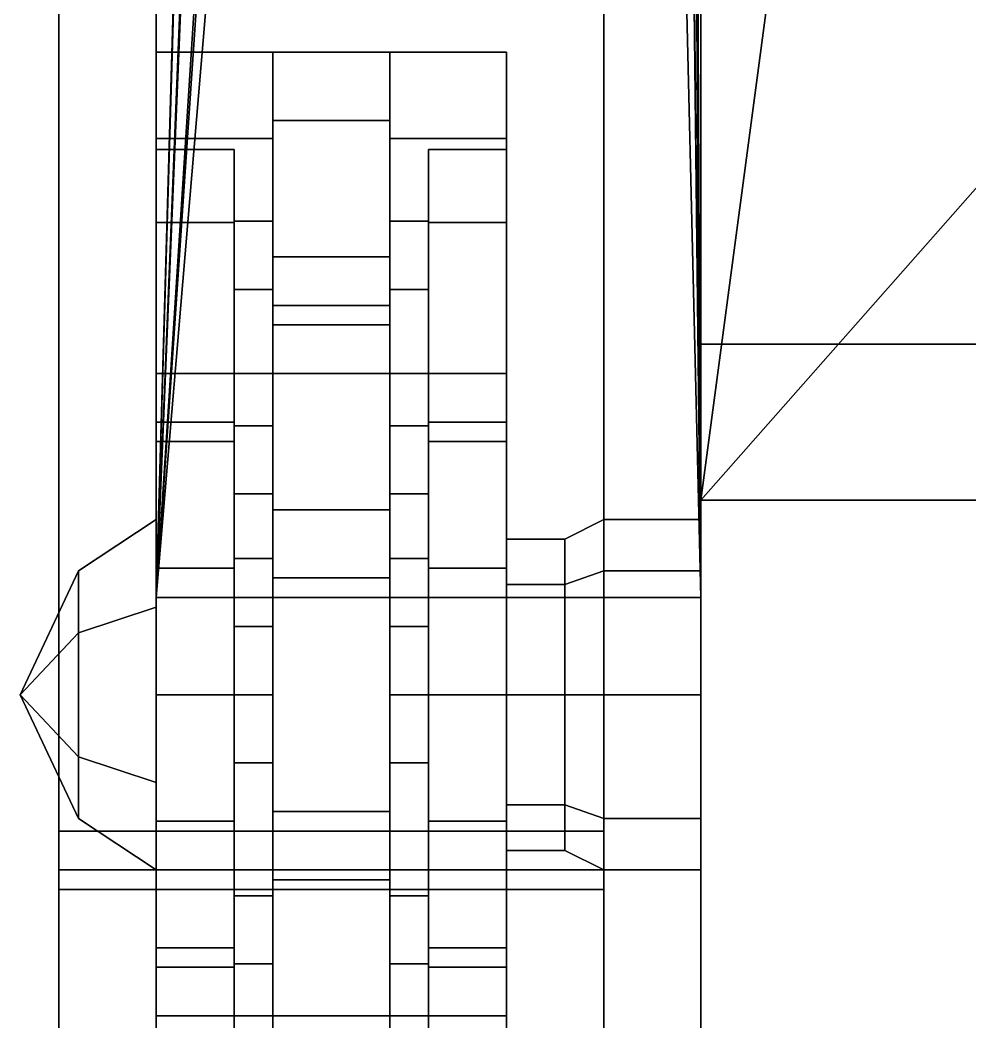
# Model space of a CAD drawing. Header units: millimetres. Extents: x -1.21 to 1.21, y -2.88 to 5.11.
# Drawn here: x -1.15 to -0.662, y -2.618 to -2.103 of the extents above; entities that cross this region are included whole.
import ezdxf

# ---------------------------------------------------------------- set-up
doc = ezdxf.new("R2010")
doc.units = ezdxf.units.MM
for name, color, linetype in [('fenders', 1, 'Continuous'), ('tracks', 3, 'Continuous'), ('wheels', 2, 'Continuous')]:
    doc.layers.add(name, color=color, linetype=linetype)

msp = doc.modelspace()

# ---------------------------------------------------------------- linework, layer by layer
for points in [[(-0.8, 1.06, 0.4), (-0.8, -2.27, 0.4), (-0.8, -2.35, 1.52), (-0.8, 1.06, 1.52)], [(0.8, 1.06, 0.4), (0.8, -2.27, 0.4), (-0.8, -2.27, 0.4), (-0.8, 1.06, 0.4)], [(-0.8, -0.96, 1.52), (-0.8, -2.35, 1.52), (-0.68, -1.45, 1.52), (-0.68, -1, 1.52)], [(-0.68, -1.45, 1.52), (-0.8, -2.35, 1.52), (-0.65, -2.18, 1.52), (-0.65, -1.52, 1.52)], [(-0.65, -2.18, 1.52), (-0.8, -2.35, 1.52), (0.8, -2.35, 1.52), (0.65, -2.18, 1.52)], [(-0.8, -2.27, 0.4), (-0.8, -2.79, 0.7), (-0.8, -2.88, 1.11), (-0.8, -2.35, 1.52)], [(0.8, -2.27, 0.4), (0.8, -2.79, 0.7), (-0.8, -2.79, 0.7), (-0.8, -2.27, 0.4)], [(-0.8, -2.35, 1.52), (-0.8, -2.88, 1.11), (0.8, -2.88, 1.11), (0.8, -2.35, 1.52)], [(-0.85, -2.38636, 0.62364), (-0.85, -2.36, 0.56), (-0.87, -2.37, 0.56), (-0.87, -2.39343, 0.61657)], [(-0.85, -2.36, 0.56), (-0.85, -2.38636, 0.49636), (-0.87, -2.39343, 0.50343), (-0.87, -2.37, 0.56)], [(-0.8, -2.38636, 0.62364), (-0.8, -2.36, 0.56), (-0.85, -2.36, 0.56), (-0.85, -2.38636, 0.62364)], [(-0.8, -2.36, 0.56), (-0.8, -2.38636, 0.49636), (-0.85, -2.38636, 0.49636), (-0.85, -2.36, 0.56)], [(-0.87, -2.39343, 0.61657), (-0.87, -2.37, 0.56), (-0.9, -2.37, 0.56), (-0.9, -2.39343, 0.61657)], [(-0.87, -2.37, 0.56), (-0.87, -2.39343, 0.50343), (-0.9, -2.39343, 0.50343), (-0.9, -2.37, 0.56)], [(-0.85, -2.45, 0.65), (-0.85, -2.38636, 0.62364), (-0.87, -2.39343, 0.61657), (-0.87, -2.45, 0.64)], [(-0.85, -2.38636, 0.49636), (-0.85, -2.45, 0.47), (-0.87, -2.45, 0.48), (-0.87, -2.39343, 0.50343)], [(-0.8, -2.45, 0.65), (-0.8, -2.38636, 0.62364), (-0.85, -2.38636, 0.62364), (-0.85, -2.45, 0.65)], [(-0.8, -2.38636, 0.49636), (-0.8, -2.45, 0.47), (-0.85, -2.45, 0.47), (-0.85, -2.38636, 0.49636)], [(-0.87, -2.45, 0.64), (-0.87, -2.39343, 0.61657), (-0.9, -2.39343, 0.61657), (-0.9, -2.45, 0.64)], [(-0.87, -2.39343, 0.50343), (-0.87, -2.45, 0.48), (-0.9, -2.45, 0.48), (-0.9, -2.39343, 0.50343)], [(-0.87, -2.50657, 0.61657), (-0.87, -2.45, 0.64), (-0.9, -2.45, 0.64), (-0.9, -2.50657, 0.61657)], [(-0.87, -2.45, 0.48), (-0.87, -2.50657, 0.50343), (-0.9, -2.50657, 0.50343), (-0.9, -2.45, 0.48)], [(-0.85, -2.51364, 0.62364), (-0.85, -2.45, 0.65), (-0.87, -2.45, 0.64), (-0.87, -2.50657, 0.61657)], [(-0.85, -2.45, 0.47), (-0.85, -2.51364, 0.49636), (-0.87, -2.50657, 0.50343), (-0.87, -2.45, 0.48)], [(-0.8, -2.51364, 0.62364), (-0.8, -2.45, 0.65), (-0.85, -2.45, 0.65), (-0.85, -2.51364, 0.62364)], [(-0.8, -2.45, 0.47), (-0.8, -2.51364, 0.49636), (-0.85, -2.51364, 0.49636), (-0.85, -2.45, 0.47)], [(-0.87, -2.53, 0.56), (-0.87, -2.50657, 0.61657), (-0.9, -2.50657, 0.61657), (-0.9, -2.53, 0.56)], [(-0.87, -2.50657, 0.50343), (-0.87, -2.53, 0.56), (-0.9, -2.53, 0.56), (-0.9, -2.50657, 0.50343)], [(-0.85, -2.54, 0.56), (-0.85, -2.51364, 0.62364), (-0.87, -2.50657, 0.61657), (-0.87, -2.53, 0.56)], [(-0.85, -2.51364, 0.49636), (-0.85, -2.54, 0.56), (-0.87, -2.53, 0.56), (-0.87, -2.50657, 0.50343)], [(-0.8, -2.54, 0.56), (-0.8, -2.51364, 0.62364), (-0.85, -2.51364, 0.62364), (-0.85, -2.54, 0.56)], [(-0.8, -2.51364, 0.49636), (-0.8, -2.54, 0.56), (-0.85, -2.54, 0.56), (-0.85, -2.51364, 0.49636)]]:
    msp.add_3dface(points)
at = {"layer": 'fenders'}
for points in [[(-1.08, 1.06, 1.22), (-1.08, -2.4, 1.22), (-1.08, -2.4, 1.25), (-1.08, 1.06, 1.25)], [(-1.02, -0.32, 1.25), (-1.02, -0.21, 1.25), (-1.08, 1.06, 1.25), (-1.08, -2.4, 1.25)], [(-0.81, -0.21, 1.25), (-0.81, -0.32, 1.25), (-0.8, -2.4, 1.25), (-0.8, 1.06, 1.25)], [(-1.08, -2.4, 1.25), (-1.08, -2.4, 1.25), (-1.02, -0.37, 1.25), (-1.02, -0.32, 1.25)], [(-0.81, -0.37, 1.25), (-0.8, -2.4, 1.25), (-0.8, -2.4, 1.25), (-0.81, -0.32, 1.25)], [(-1.02, -0.37, 1.25), (-1.08, -2.4, 1.25), (-1.08, -2.4, 1.25), (-1.02, -0.91, 1.25)], [(-0.8, -2.4, 1.25), (-0.8, -2.4, 1.25), (-0.81, -0.37, 1.25), (-0.81, -0.91, 1.25)], [(-1.02, -0.91, 1.25), (-1.08, -2.4, 1.25), (-1.08, -2.4, 1.25), (-1.02, -0.96, 1.25)], [(-0.8, -2.4, 1.25), (-0.8, -2.4, 1.25), (-0.81, -0.91, 1.25), (-0.81, -0.96, 1.25)], [(-1.02, -0.96, 1.25), (-1.08, -2.4, 1.25), (-1.08, -2.4, 1.25), (-1.02, -1.47, 1.25)], [(-0.8, -2.4, 1.25), (-0.8, -2.4, 1.25), (-0.81, -0.96, 1.25), (-0.81, -1.47, 1.25)], [(-1.02, -1.47, 1.25), (-1.08, -2.4, 1.25), (-1.08, -2.4, 1.25), (-1.02, -1.52, 1.25)], [(-0.8, -2.4, 1.25), (-0.8, -2.4, 1.25), (-0.81, -1.47, 1.25), (-0.81, -1.52, 1.25)], [(-1.01, -1.52, 1.25), (-1.02, -1.52, 1.25), (-1.08, -2.4, 1.25), (-1.01, -1.57, 1.25)], [(-0.8, -2.4, 1.25), (-0.81, -1.52, 1.25), (-0.82, -1.52, 1.25), (-0.82, -1.57, 1.25)], [(-1.01, -1.57, 1.25), (-1.08, -2.4, 1.25), (-0.8, -2.4, 1.25), (-0.82, -1.57, 1.25)], [(-1.08, -2.4, 1.25), (-1.08, -2.81, 0.99), (-0.8, -2.81, 0.99), (-0.8, -2.4, 1.25)], [(-1.08, -2.4, 1.22), (-1.08, -2.81, 0.94), (-1.08, -2.81, 0.99), (-1.08, -2.4, 1.25)]]:
    msp.add_3dface(points, dxfattribs=at)
at = {"layer": 'tracks'}
for points in [[(-1.13, -2.52, 0.87), (-1.13, -1.67, 0.87), (-0.85, -1.67, 0.87), (-0.85, -2.52, 0.87)], [(-1.13, -2.55, 0.92), (-1.13, -1.67, 0.92), (-1.13, -1.67, 0.87), (-1.13, -2.52, 0.87)], [(-0.85, -2.55, 0.92), (-0.85, -1.67, 0.92), (-1.13, -1.67, 0.92), (-1.13, -2.55, 0.92)], [(-0.85, -1.67, 0.87), (-0.85, -1.67, 0.92), (-0.85, -2.55, 0.92), (-0.85, -2.52, 0.87)], [(-1.13, -1.68, 0.05), (-1.13, -2.54, 0.27), (-0.85, -2.54, 0.27), (-0.85, -1.68, 0.05)], [(-1.13, -1.68), (-1.13, -2.54, 0.21), (-1.13, -2.54, 0.27), (-1.13, -1.68, 0.05)], [(-0.85, -1.68), (-0.85, -2.54, 0.21), (-1.13, -2.54, 0.21), (-1.13, -1.68)], [(-0.85, -2.54, 0.27), (-0.85, -2.54, 0.21), (-0.85, -1.68), (-0.85, -1.68, 0.05)], [(-1.13, -2.73, 0.8), (-1.13, -2.55, 0.92), (-1.13, -2.52, 0.87), (-1.13, -2.67, 0.76)], [(-1.13, -2.67, 0.76), (-1.13, -2.52, 0.87), (-0.85, -2.52, 0.87), (-0.85, -2.67, 0.76)], [(-0.85, -2.52, 0.87), (-0.85, -2.55, 0.92), (-0.85, -2.73, 0.8), (-0.85, -2.67, 0.76)], [(-1.13, -2.54, 0.27), (-1.13, -2.66, 0.34), (-0.85, -2.66, 0.34), (-0.85, -2.54, 0.27)], [(-1.13, -2.54, 0.21), (-1.13, -2.71, 0.31), (-1.13, -2.66, 0.34), (-1.13, -2.54, 0.27)], [(-0.85, -2.54, 0.21), (-0.85, -2.71, 0.31), (-1.13, -2.71, 0.31), (-1.13, -2.54, 0.21)], [(-0.85, -2.66, 0.34), (-0.85, -2.71, 0.31), (-0.85, -2.54, 0.21), (-0.85, -2.54, 0.27)], [(-0.85, -2.73, 0.8), (-0.85, -2.55, 0.92), (-1.13, -2.55, 0.92), (-1.13, -2.73, 0.8)]]:
    msp.add_3dface(points, dxfattribs=at)
at = {"layer": 'wheels'}
for points in [[(-1.02, -2.16421, 0.725), (-1.02, -2.12, 0.56), (-1.08, -2.12, 0.56), (-1.08, -2.16421, 0.725)], [(-1.02, -2.12, 0.56), (-1.02, -2.16421, 0.395), (-1.08, -2.16421, 0.395), (-1.08, -2.12, 0.56)], [(-1.08, -2.16421, 0.725), (-1.08, -2.12, 0.56), (-1.08, -2.17, 0.56), (-1.08, -2.20751, 0.7)], [(-1.08, -2.12, 0.56), (-1.08, -2.16421, 0.395), (-1.08, -2.20751, 0.42), (-1.08, -2.17, 0.56)], [(-1.02, -2.24179, 0.59938), (-1.02, -2.24179, 0.59938), (-1.02, -2.12, 0.56), (-1.02, -2.20679, 0.66)], [(-1.02, -2.24179, 0.59938), (-1.02, -2.24179, 0.52062), (-1.02, -2.12, 0.56)], [(-1.02, -2.20679, 0.66), (-1.02, -2.20679, 0.66), (-1.02, -2.12, 0.56), (-1.02, -2.16421, 0.725)], [(-1.02, -2.20679, 0.46), (-1.02, -2.20679, 0.46), (-1.02, -2.16421, 0.395), (-1.02, -2.12, 0.56)], [(-1.02, -2.24179, 0.52062), (-1.02, -2.24179, 0.52062), (-1.02, -2.20679, 0.46), (-1.02, -2.12, 0.56)], [(-0.96, -2.155, 0.62062), (-0.96, -2.12, 0.56), (-1.02, -2.12, 0.56), (-1.02, -2.155, 0.62062)], [(-0.96, -2.12, 0.56), (-0.96, -2.155, 0.49938), (-1.02, -2.155, 0.49938), (-1.02, -2.12, 0.56)], [(-0.96, -2.20679, 0.46), (-0.96, -2.20679, 0.46), (-0.96, -2.12, 0.56), (-0.96, -2.16421, 0.395)], [(-0.96, -2.24179, 0.52062), (-0.96, -2.24179, 0.52062), (-0.96, -2.12, 0.56), (-0.96, -2.20679, 0.46)], [(-0.96, -2.16421, 0.395), (-0.96, -2.12, 0.56), (-0.9, -2.12, 0.56), (-0.9, -2.16421, 0.395)], [(-0.96, -2.24179, 0.59938), (-0.96, -2.24179, 0.59938), (-0.96, -2.20679, 0.66), (-0.96, -2.12, 0.56)], [(-0.96, -2.20679, 0.66), (-0.96, -2.20679, 0.66), (-0.96, -2.16421, 0.725), (-0.96, -2.12, 0.56)], [(-0.96, -2.24179, 0.52062), (-0.96, -2.24179, 0.59938), (-0.96, -2.12, 0.56)], [(-0.96, -2.12, 0.56), (-0.96, -2.16421, 0.725), (-0.9, -2.16421, 0.725), (-0.9, -2.12, 0.56)], [(-0.9, -2.16421, 0.395), (-0.9, -2.12, 0.56), (-0.9, -2.17, 0.56), (-0.9, -2.20751, 0.42)], [(-0.9, -2.12, 0.56), (-0.9, -2.16421, 0.725), (-0.9, -2.20751, 0.7), (-0.9, -2.17, 0.56)], [(-0.96, -2.225, 0.62062), (-0.96, -2.155, 0.62062), (-1.02, -2.155, 0.62062), (-1.02, -2.225, 0.62062)], [(-0.96, -2.155, 0.49938), (-0.96, -2.225, 0.49938), (-1.02, -2.225, 0.49938), (-1.02, -2.155, 0.49938)], [(-1.02, -2.285, 0.84579), (-1.02, -2.16421, 0.725), (-1.08, -2.16421, 0.725), (-1.08, -2.285, 0.84579)], [(-1.02, -2.16421, 0.395), (-1.02, -2.285, 0.27421), (-1.08, -2.285, 0.27421), (-1.08, -2.16421, 0.395)], [(-1.08, -2.285, 0.84579), (-1.08, -2.16421, 0.725), (-1.08, -2.20751, 0.7), (-1.08, -2.31, 0.80249)], [(-1.08, -2.16421, 0.395), (-1.08, -2.285, 0.27421), (-1.08, -2.31, 0.31751), (-1.08, -2.20751, 0.42)], [(-1.02, -2.24179, 0.72062), (-1.02, -2.24179, 0.72062), (-1.02, -2.20679, 0.66), (-1.02, -2.16421, 0.725)], [(-1.02, -2.24179, 0.72062), (-1.02, -2.24179, 0.72062), (-1.02, -2.16421, 0.725), (-1.02, -2.285, 0.84579)], [(-1.02, -2.24179, 0.39938), (-1.02, -2.24179, 0.39938), (-1.02, -2.285, 0.27421), (-1.02, -2.16421, 0.395)], [(-1.02, -2.20679, 0.46), (-1.02, -2.20679, 0.46), (-1.02, -2.24179, 0.39938), (-1.02, -2.16421, 0.395)], [(-0.96, -2.24179, 0.39938), (-0.96, -2.24179, 0.39938), (-0.96, -2.16421, 0.395), (-0.96, -2.285, 0.27421)], [(-0.96, -2.24179, 0.39938), (-0.96, -2.24179, 0.39938), (-0.96, -2.20679, 0.46), (-0.96, -2.16421, 0.395)], [(-0.96, -2.285, 0.27421), (-0.96, -2.16421, 0.395), (-0.9, -2.16421, 0.395), (-0.9, -2.285, 0.27421)], [(-0.96, -2.20679, 0.66), (-0.96, -2.20679, 0.66), (-0.96, -2.24179, 0.72062), (-0.96, -2.16421, 0.725)], [(-0.96, -2.24179, 0.72062), (-0.96, -2.24179, 0.72062), (-0.96, -2.285, 0.84579), (-0.96, -2.16421, 0.725)], [(-0.96, -2.16421, 0.725), (-0.96, -2.285, 0.84579), (-0.9, -2.285, 0.84579), (-0.9, -2.16421, 0.725)], [(-0.9, -2.285, 0.27421), (-0.9, -2.16421, 0.395), (-0.9, -2.20751, 0.42), (-0.9, -2.31, 0.31751)], [(-0.9, -2.16421, 0.725), (-0.9, -2.285, 0.84579), (-0.9, -2.31, 0.80249), (-0.9, -2.20751, 0.7)], [(-1.04, -2.17, 0.56), (-1.04, -2.20751, 0.7), (-1.08, -2.20751, 0.7), (-1.08, -2.17, 0.56)], [(-1.04, -2.20751, 0.42), (-1.04, -2.17, 0.56), (-1.08, -2.17, 0.56), (-1.08, -2.20751, 0.42)], [(-1.04, -2.20679, 0.66), (-1.04, -2.20679, 0.66), (-1.04, -2.17, 0.56), (-1.04, -2.24179, 0.59938)], [(-1.04, -2.20751, 0.7), (-1.04, -2.20751, 0.7), (-1.04, -2.17, 0.56), (-1.04, -2.20679, 0.66)], [(-1.04, -2.20751, 0.42), (-1.04, -2.20751, 0.42), (-1.04, -2.20679, 0.46), (-1.04, -2.17, 0.56)], [(-1.04, -2.20679, 0.46), (-1.04, -2.20679, 0.46), (-1.04, -2.24179, 0.52062), (-1.04, -2.17, 0.56)], [(-1.04, -2.17, 0.56), (-1.04, -2.24179, 0.52062), (-1.04, -2.24179, 0.59938), (-1.04, -2.17, 0.56)], [(-0.94, -2.20751, 0.42), (-0.94, -2.20751, 0.42), (-0.94, -2.17, 0.56), (-0.94, -2.20679, 0.46)], [(-0.94, -2.20679, 0.46), (-0.94, -2.20679, 0.46), (-0.94, -2.17, 0.56), (-0.94, -2.24179, 0.52062)], [(-0.94, -2.17, 0.56), (-0.94, -2.20751, 0.42), (-0.9, -2.20751, 0.42), (-0.9, -2.17, 0.56)], [(-0.94, -2.17, 0.56), (-0.94, -2.24179, 0.59938), (-0.94, -2.24179, 0.52062), (-0.94, -2.17, 0.56)], [(-0.94, -2.20679, 0.66), (-0.94, -2.20679, 0.66), (-0.94, -2.24179, 0.59938), (-0.94, -2.17, 0.56)], [(-0.94, -2.20751, 0.7), (-0.94, -2.20751, 0.7), (-0.94, -2.20679, 0.66), (-0.94, -2.17, 0.56)], [(-0.94, -2.20751, 0.7), (-0.94, -2.17, 0.56), (-0.9, -2.17, 0.56), (-0.9, -2.20751, 0.7)], [(-1.04, -2.20751, 0.7), (-1.04, -2.31, 0.80249), (-1.08, -2.31, 0.80249), (-1.08, -2.20751, 0.7)], [(-1.04, -2.31, 0.31751), (-1.04, -2.20751, 0.42), (-1.08, -2.20751, 0.42), (-1.08, -2.31, 0.31751)], [(-1.02, -2.24179, 0.59938), (-1.02, -2.20679, 0.66), (-1.04, -2.20679, 0.66), (-1.04, -2.24179, 0.59938)], [(-1.02, -2.20679, 0.66), (-1.02, -2.24179, 0.72062), (-1.04, -2.24179, 0.72062), (-1.04, -2.20679, 0.66)], [(-1.02, -2.20679, 0.46), (-1.02, -2.24179, 0.52062), (-1.04, -2.24179, 0.52062), (-1.04, -2.20679, 0.46)], [(-1.02, -2.24179, 0.39938), (-1.02, -2.20679, 0.46), (-1.04, -2.20679, 0.46), (-1.04, -2.24179, 0.39938)], [(-1.04, -2.20751, 0.7), (-1.04, -2.20751, 0.7), (-1.04, -2.20679, 0.66), (-1.04, -2.24179, 0.72062)], [(-1.04, -2.20751, 0.42), (-1.04, -2.20751, 0.42), (-1.04, -2.24179, 0.39938), (-1.04, -2.20679, 0.46)], [(-1.04, -2.20751, 0.7), (-1.04, -2.20751, 0.7), (-1.04, -2.24179, 0.72062), (-1.04, -2.31, 0.80249)], [(-1.04, -2.20751, 0.42), (-1.04, -2.20751, 0.42), (-1.04, -2.31, 0.31751), (-1.04, -2.24179, 0.39938)], [(-0.96, -2.24179, 0.52062), (-0.96, -2.20679, 0.46), (-0.94, -2.20679, 0.46), (-0.94, -2.24179, 0.52062)], [(-0.96, -2.20679, 0.46), (-0.96, -2.24179, 0.39938), (-0.94, -2.24179, 0.39938), (-0.94, -2.20679, 0.46)], [(-0.96, -2.24179, 0.72062), (-0.96, -2.20679, 0.66), (-0.94, -2.20679, 0.66), (-0.94, -2.24179, 0.72062)], [(-0.96, -2.20679, 0.66), (-0.96, -2.24179, 0.59938), (-0.94, -2.24179, 0.59938), (-0.94, -2.20679, 0.66)], [(-0.94, -2.20751, 0.42), (-0.94, -2.20751, 0.42), (-0.94, -2.20679, 0.46), (-0.94, -2.24179, 0.39938)], [(-0.94, -2.20751, 0.7), (-0.94, -2.20751, 0.7), (-0.94, -2.24179, 0.72062), (-0.94, -2.20679, 0.66)], [(-0.94, -2.20751, 0.42), (-0.94, -2.20751, 0.42), (-0.94, -2.24179, 0.39938), (-0.94, -2.31, 0.31751)], [(-0.94, -2.20751, 0.42), (-0.94, -2.31, 0.31751), (-0.9, -2.31, 0.31751), (-0.9, -2.20751, 0.42)], [(-0.94, -2.20751, 0.7), (-0.94, -2.20751, 0.7), (-0.94, -2.31, 0.80249), (-0.94, -2.24179, 0.72062)], [(-0.94, -2.31, 0.80249), (-0.94, -2.20751, 0.7), (-0.9, -2.20751, 0.7), (-0.9, -2.31, 0.80249)], [(-0.96, -2.26, 0.56), (-0.96, -2.225, 0.62062), (-1.02, -2.225, 0.62062), (-1.02, -2.26, 0.56)], [(-0.96, -2.225, 0.49938), (-0.96, -2.26, 0.56), (-1.02, -2.26, 0.56), (-1.02, -2.225, 0.49938)], [(-1.02, -2.31179, 0.59938), (-1.02, -2.24179, 0.59938), (-1.04, -2.24179, 0.59938), (-1.04, -2.31179, 0.59938)], [(-1.02, -2.24179, 0.72062), (-1.02, -2.31179, 0.72062), (-1.04, -2.31179, 0.72062), (-1.04, -2.24179, 0.72062)], [(-1.02, -2.24179, 0.52062), (-1.02, -2.31179, 0.52062), (-1.04, -2.31179, 0.52062), (-1.04, -2.24179, 0.52062)], [(-1.02, -2.31179, 0.39938), (-1.02, -2.24179, 0.39938), (-1.04, -2.24179, 0.39938), (-1.04, -2.31179, 0.39938)], [(-1.04, -2.24179, 0.72062), (-1.04, -2.24179, 0.72062), (-1.04, -2.31179, 0.72062), (-1.04, -2.31, 0.80249)], [(-1.04, -2.24179, 0.39938), (-1.04, -2.24179, 0.39938), (-1.04, -2.31, 0.31751), (-1.04, -2.31179, 0.39938)], [(-1.04, -2.24179, 0.52062), (-1.04, -2.31179, 0.52062), (-1.04, -2.31179, 0.59938), (-1.04, -2.24179, 0.59938)], [(-1.02, -2.31179, 0.59938), (-1.02, -2.31179, 0.52062), (-1.02, -2.24179, 0.52062), (-1.02, -2.24179, 0.59938)], [(-1.02, -2.31179, 0.72062), (-1.02, -2.31179, 0.72062), (-1.02, -2.24179, 0.72062), (-1.02, -2.285, 0.84579)], [(-1.02, -2.31179, 0.39938), (-1.02, -2.31179, 0.39938), (-1.02, -2.285, 0.27421), (-1.02, -2.24179, 0.39938)], [(-0.96, -2.31179, 0.39938), (-0.96, -2.31179, 0.39938), (-0.96, -2.24179, 0.39938), (-0.96, -2.285, 0.27421)], [(-0.96, -2.24179, 0.39938), (-0.96, -2.31179, 0.39938), (-0.94, -2.31179, 0.39938), (-0.94, -2.24179, 0.39938)], [(-0.96, -2.31179, 0.72062), (-0.96, -2.31179, 0.72062), (-0.96, -2.285, 0.84579), (-0.96, -2.24179, 0.72062)], [(-0.96, -2.31179, 0.52062), (-0.96, -2.31179, 0.59938), (-0.96, -2.24179, 0.59938), (-0.96, -2.24179, 0.52062)], [(-0.96, -2.31179, 0.72062), (-0.96, -2.24179, 0.72062), (-0.94, -2.24179, 0.72062), (-0.94, -2.31179, 0.72062)], [(-0.96, -2.24179, 0.59938), (-0.96, -2.31179, 0.59938), (-0.94, -2.31179, 0.59938), (-0.94, -2.24179, 0.59938)], [(-0.96, -2.31179, 0.52062), (-0.96, -2.24179, 0.52062), (-0.94, -2.24179, 0.52062), (-0.94, -2.31179, 0.52062)], [(-0.94, -2.24179, 0.39938), (-0.94, -2.24179, 0.39938), (-0.94, -2.31179, 0.39938), (-0.94, -2.31, 0.31751)], [(-0.94, -2.24179, 0.59938), (-0.94, -2.31179, 0.59938), (-0.94, -2.31179, 0.52062), (-0.94, -2.24179, 0.52062)], [(-0.94, -2.24179, 0.72062), (-0.94, -2.24179, 0.72062), (-0.94, -2.31, 0.80249), (-0.94, -2.31179, 0.72062)], [(-0.96, -2.285, 0.39546), (-0.96, -2.25, 0.33483), (-1.02, -2.25, 0.33483), (-1.02, -2.285, 0.39546)], [(-0.96, -2.25, 0.33483), (-0.96, -2.285, 0.27421), (-1.02, -2.285, 0.27421), (-1.02, -2.25, 0.33483)], [(-0.96, -2.285, 0.84579), (-0.96, -2.25, 0.78517), (-1.02, -2.25, 0.78517), (-1.02, -2.285, 0.84579)], [(-0.96, -2.25, 0.78517), (-0.96, -2.285, 0.72454), (-1.02, -2.285, 0.72454), (-1.02, -2.25, 0.78517)], [(-1.02, -2.45, 0.89), (-1.02, -2.285, 0.84579), (-1.08, -2.285, 0.84579), (-1.08, -2.45, 0.89)], [(-1.02, -2.285, 0.27421), (-1.02, -2.45, 0.23), (-1.08, -2.45, 0.23), (-1.08, -2.285, 0.27421)], [(-1.08, -2.45, 0.89), (-1.08, -2.285, 0.84579), (-1.08, -2.31, 0.80249), (-1.08, -2.45, 0.84)], [(-1.08, -2.285, 0.27421), (-1.08, -2.45, 0.23), (-1.08, -2.45, 0.28), (-1.08, -2.31, 0.31751)], [(-1.02, -2.415, 0.82062), (-1.02, -2.415, 0.82062), (-1.02, -2.285, 0.84579), (-1.02, -2.45, 0.89)], [(-1.02, -2.38, 0.76), (-1.02, -2.38, 0.76), (-1.02, -2.285, 0.84579), (-1.02, -2.415, 0.82062)], [(-1.02, -2.38, 0.76), (-1.02, -2.31179, 0.72062), (-1.02, -2.285, 0.84579)], [(-1.02, -2.31179, 0.39938), (-1.02, -2.38, 0.36), (-1.02, -2.285, 0.27421)], [(-1.02, -2.415, 0.29938), (-1.02, -2.415, 0.29938), (-1.02, -2.45, 0.23), (-1.02, -2.285, 0.27421)], [(-1.02, -2.38, 0.36), (-1.02, -2.38, 0.36), (-1.02, -2.415, 0.29938), (-1.02, -2.285, 0.27421)], [(-0.96, -2.355, 0.39546), (-0.96, -2.285, 0.39546), (-1.02, -2.285, 0.39546), (-1.02, -2.355, 0.39546)], [(-0.96, -2.285, 0.27421), (-0.96, -2.355, 0.27421), (-1.02, -2.355, 0.27421), (-1.02, -2.285, 0.27421)], [(-0.96, -2.355, 0.84579), (-0.96, -2.285, 0.84579), (-1.02, -2.285, 0.84579), (-1.02, -2.355, 0.84579)], [(-0.96, -2.285, 0.72454), (-0.96, -2.355, 0.72454), (-1.02, -2.355, 0.72454), (-1.02, -2.285, 0.72454)], [(-0.96, -2.415, 0.29938), (-0.96, -2.415, 0.29938), (-0.96, -2.285, 0.27421), (-0.96, -2.45, 0.23)], [(-0.96, -2.38, 0.36), (-0.96, -2.31179, 0.39938), (-0.96, -2.285, 0.27421)], [(-0.96, -2.38, 0.36), (-0.96, -2.38, 0.36), (-0.96, -2.285, 0.27421), (-0.96, -2.415, 0.29938)], [(-0.96, -2.45, 0.23), (-0.96, -2.285, 0.27421), (-0.9, -2.285, 0.27421), (-0.9, -2.45, 0.23)], [(-0.96, -2.31179, 0.72062), (-0.96, -2.38, 0.76), (-0.96, -2.285, 0.84579)], [(-0.96, -2.285, 0.84579), (-0.96, -2.45, 0.89), (-0.9, -2.45, 0.89), (-0.9, -2.285, 0.84579)], [(-0.96, -2.415, 0.82062), (-0.96, -2.415, 0.82062), (-0.96, -2.45, 0.89), (-0.96, -2.285, 0.84579)], [(-0.96, -2.38, 0.76), (-0.96, -2.38, 0.76), (-0.96, -2.415, 0.82062), (-0.96, -2.285, 0.84579)], [(-0.9, -2.45, 0.23), (-0.9, -2.285, 0.27421), (-0.9, -2.31, 0.31751), (-0.9, -2.45, 0.28)], [(-0.9, -2.285, 0.84579), (-0.9, -2.45, 0.89), (-0.9, -2.45, 0.84), (-0.9, -2.31, 0.80249)], [(-1.04, -2.31, 0.80249), (-1.04, -2.45, 0.84), (-1.08, -2.45, 0.84), (-1.08, -2.31, 0.80249)], [(-1.04, -2.45, 0.28), (-1.04, -2.31, 0.31751), (-1.08, -2.31, 0.31751), (-1.08, -2.45, 0.28)], [(-1.04, -2.45, 0.84), (-1.04, -2.45, 0.84), (-1.04, -2.31, 0.80249), (-1.04, -2.415, 0.82062)], [(-1.04, -2.415, 0.82062), (-1.04, -2.415, 0.82062), (-1.04, -2.31, 0.80249), (-1.04, -2.38, 0.76)], [(-1.04, -2.31, 0.80249), (-1.04, -2.31179, 0.72062), (-1.04, -2.38, 0.76), (-1.04, -2.31, 0.80249)], [(-1.04, -2.45, 0.28), (-1.04, -2.45, 0.28), (-1.04, -2.415, 0.29938), (-1.04, -2.31, 0.31751)], [(-1.04, -2.415, 0.29938), (-1.04, -2.415, 0.29938), (-1.04, -2.38, 0.36), (-1.04, -2.31, 0.31751)], [(-1.04, -2.31, 0.31751), (-1.04, -2.38, 0.36), (-1.04, -2.31179, 0.39938), (-1.04, -2.31, 0.31751)], [(-0.94, -2.31, 0.31751), (-0.94, -2.31179, 0.39938), (-0.94, -2.38, 0.36), (-0.94, -2.31, 0.31751)], [(-0.94, -2.45, 0.28), (-0.94, -2.45, 0.28), (-0.94, -2.31, 0.31751), (-0.94, -2.415, 0.29938)], [(-0.94, -2.415, 0.29938), (-0.94, -2.415, 0.29938), (-0.94, -2.31, 0.31751), (-0.94, -2.38, 0.36)], [(-0.94, -2.31, 0.31751), (-0.94, -2.45, 0.28), (-0.9, -2.45, 0.28), (-0.9, -2.31, 0.31751)], [(-0.94, -2.31, 0.80249), (-0.94, -2.38, 0.76), (-0.94, -2.31179, 0.72062), (-0.94, -2.31, 0.80249)], [(-0.94, -2.415, 0.82062), (-0.94, -2.415, 0.82062), (-0.94, -2.38, 0.76), (-0.94, -2.31, 0.80249)], [(-0.94, -2.45, 0.84), (-0.94, -2.45, 0.84), (-0.94, -2.415, 0.82062), (-0.94, -2.31, 0.80249)], [(-0.94, -2.45, 0.84), (-0.94, -2.31, 0.80249), (-0.9, -2.31, 0.80249), (-0.9, -2.45, 0.84)], [(-1.04, -2.34679, 0.66), (-1.04, -2.31179, 0.59938), (-1.04, -2.32, 0.56), (-1.04, -2.385, 0.67258)], [(-1.02, -2.34679, 0.66), (-1.02, -2.31179, 0.59938), (-1.04, -2.31179, 0.59938), (-1.04, -2.34679, 0.66)], [(-1.02, -2.31179, 0.72062), (-1.02, -2.34679, 0.66), (-1.04, -2.34679, 0.66), (-1.04, -2.31179, 0.72062)], [(-1.04, -2.31179, 0.52062), (-1.04, -2.34679, 0.46), (-1.04, -2.385, 0.44742), (-1.04, -2.32, 0.56)], [(-1.02, -2.34679, 0.46), (-1.02, -2.31179, 0.39938), (-1.04, -2.31179, 0.39938), (-1.04, -2.34679, 0.46)], [(-1.02, -2.31179, 0.52062), (-1.02, -2.34679, 0.46), (-1.04, -2.34679, 0.46), (-1.04, -2.31179, 0.52062)], [(-1.04, -2.31179, 0.72062), (-1.04, -2.34679, 0.66), (-1.04, -2.415, 0.69938), (-1.04, -2.38, 0.76)], [(-1.04, -2.31179, 0.59938), (-1.04, -2.31179, 0.52062), (-1.04, -2.32, 0.56)], [(-1.04, -2.38, 0.36), (-1.04, -2.415, 0.42062), (-1.04, -2.34679, 0.46), (-1.04, -2.31179, 0.39938)], [(-1.02, -2.415, 0.69938), (-1.02, -2.34679, 0.66), (-1.02, -2.31179, 0.72062), (-1.02, -2.38, 0.76)], [(-1.02, -2.485, 0.69938), (-1.02, -2.31179, 0.59938), (-1.02, -2.34679, 0.66), (-1.02, -2.415, 0.69938)], [(-1.02, -2.34679, 0.66), (-1.02, -2.34679, 0.46), (-1.02, -2.31179, 0.52062), (-1.02, -2.31179, 0.59938)], [(-1.02, -2.31179, 0.52062), (-1.02, -2.485, 0.42062), (-1.02, -2.415, 0.42062), (-1.02, -2.34679, 0.46)], [(-1.02, -2.34679, 0.46), (-1.02, -2.415, 0.42062), (-1.02, -2.38, 0.36), (-1.02, -2.31179, 0.39938)], [(-0.96, -2.34679, 0.46), (-0.96, -2.34679, 0.66), (-0.96, -2.31179, 0.59938), (-0.96, -2.31179, 0.52062)], [(-0.96, -2.485, 0.42062), (-0.96, -2.31179, 0.52062), (-0.96, -2.34679, 0.46), (-0.96, -2.415, 0.42062)], [(-0.96, -2.34679, 0.46), (-0.96, -2.31179, 0.52062), (-0.94, -2.31179, 0.52062), (-0.94, -2.34679, 0.46)], [(-0.96, -2.415, 0.42062), (-0.96, -2.34679, 0.46), (-0.96, -2.31179, 0.39938), (-0.96, -2.38, 0.36)], [(-0.96, -2.31179, 0.39938), (-0.96, -2.34679, 0.46), (-0.94, -2.34679, 0.46), (-0.94, -2.31179, 0.39938)], [(-0.96, -2.34679, 0.66), (-0.96, -2.415, 0.69938), (-0.96, -2.38, 0.76), (-0.96, -2.31179, 0.72062)], [(-0.96, -2.31179, 0.59938), (-0.96, -2.485, 0.69938), (-0.96, -2.415, 0.69938), (-0.96, -2.34679, 0.66)], [(-0.96, -2.31179, 0.59938), (-0.96, -2.34679, 0.66), (-0.94, -2.34679, 0.66), (-0.94, -2.31179, 0.59938)], [(-0.96, -2.34679, 0.66), (-0.96, -2.31179, 0.72062), (-0.94, -2.31179, 0.72062), (-0.94, -2.34679, 0.66)], [(-0.94, -2.34679, 0.46), (-0.94, -2.31179, 0.52062), (-0.94, -2.32, 0.56), (-0.94, -2.385, 0.44742)], [(-0.94, -2.31179, 0.39938), (-0.94, -2.34679, 0.46), (-0.94, -2.415, 0.42062), (-0.94, -2.38, 0.36)], [(-0.94, -2.31179, 0.52062), (-0.94, -2.31179, 0.59938), (-0.94, -2.32, 0.56)], [(-0.94, -2.38, 0.76), (-0.94, -2.415, 0.69938), (-0.94, -2.34679, 0.66), (-0.94, -2.31179, 0.72062)], [(-0.94, -2.31179, 0.59938), (-0.94, -2.34679, 0.66), (-0.94, -2.385, 0.67258), (-0.94, -2.32, 0.56)], [(-1.04, -2.385, 0.67258), (-1.04, -2.32, 0.56), (-1.08, -2.32, 0.56), (-1.08, -2.385, 0.67258)], [(-1.04, -2.32, 0.56), (-1.04, -2.385, 0.44742), (-1.08, -2.385, 0.44742), (-1.08, -2.32, 0.56)], [(-1.08, -2.405, 0.63794), (-1.08, -2.385, 0.67258), (-1.08, -2.32, 0.56), (-1.08, -2.36, 0.56)], [(-1.08, -2.36, 0.56), (-1.08, -2.32, 0.56), (-1.08, -2.385, 0.44742), (-1.08, -2.405, 0.48206)], [(-0.94, -2.385, 0.44742), (-0.94, -2.32, 0.56), (-0.9, -2.32, 0.56), (-0.9, -2.385, 0.44742)], [(-0.94, -2.32, 0.56), (-0.94, -2.385, 0.67258), (-0.9, -2.385, 0.67258), (-0.9, -2.32, 0.56)], [(-0.9, -2.405, 0.48206), (-0.9, -2.385, 0.44742), (-0.9, -2.32, 0.56), (-0.9, -2.36, 0.56)], [(-0.9, -2.36, 0.56), (-0.9, -2.32, 0.56), (-0.9, -2.385, 0.67258), (-0.9, -2.405, 0.63794)], [(-1.04, -2.415, 0.69938), (-1.04, -2.34679, 0.66), (-1.04, -2.385, 0.67258)], [(-1.04, -2.34679, 0.46), (-1.04, -2.415, 0.42062), (-1.04, -2.385, 0.44742)], [(-0.94, -2.415, 0.42062), (-0.94, -2.34679, 0.46), (-0.94, -2.385, 0.44742)], [(-0.94, -2.34679, 0.66), (-0.94, -2.415, 0.69938), (-0.94, -2.385, 0.67258)], [(-0.96, -2.355, 0.27421), (-0.96, -2.39, 0.33483), (-1.02, -2.39, 0.33483), (-1.02, -2.355, 0.27421)], [(-0.96, -2.39, 0.33483), (-0.96, -2.355, 0.39546), (-1.02, -2.355, 0.39546), (-1.02, -2.39, 0.33483)], [(-0.96, -2.355, 0.72454), (-0.96, -2.39, 0.78517), (-1.02, -2.39, 0.78517), (-1.02, -2.355, 0.72454)], [(-0.96, -2.39, 0.78517), (-0.96, -2.355, 0.84579), (-1.02, -2.355, 0.84579), (-1.02, -2.39, 0.78517)], [(-1.12, -2.38636, 0.56), (-1.08, -2.36, 0.56), (-1.08, -2.405, 0.48206), (-1.12, -2.41818, 0.50489)], [(-1.12, -2.41818, 0.61511), (-1.08, -2.405, 0.63794), (-1.08, -2.36, 0.56), (-1.12, -2.38636, 0.56)], [(-1.02, -2.415, 0.69938), (-1.02, -2.38, 0.76), (-1.04, -2.38, 0.76), (-1.04, -2.415, 0.69938)], [(-1.02, -2.38, 0.76), (-1.02, -2.415, 0.82062), (-1.04, -2.415, 0.82062), (-1.04, -2.38, 0.76)], [(-1.02, -2.38, 0.36), (-1.02, -2.415, 0.42062), (-1.04, -2.415, 0.42062), (-1.04, -2.38, 0.36)], [(-1.02, -2.415, 0.29938), (-1.02, -2.38, 0.36), (-1.04, -2.38, 0.36), (-1.04, -2.415, 0.29938)], [(-0.96, -2.38, 0.36), (-0.96, -2.415, 0.29938), (-0.94, -2.415, 0.29938), (-0.94, -2.38, 0.36)], [(-0.96, -2.415, 0.42062), (-0.96, -2.38, 0.36), (-0.94, -2.38, 0.36), (-0.94, -2.415, 0.42062)], [(-0.96, -2.415, 0.82062), (-0.96, -2.38, 0.76), (-0.94, -2.38, 0.76), (-0.94, -2.415, 0.82062)], [(-0.96, -2.38, 0.76), (-0.96, -2.415, 0.69938), (-0.94, -2.415, 0.69938), (-0.94, -2.38, 0.76)], [(-1.15, -2.45, 0.56), (-1.12, -2.38636, 0.56), (-1.12, -2.41818, 0.50489), (-1.15, -2.45, 0.56)], [(-1.15, -2.45, 0.56), (-1.12, -2.41818, 0.61511), (-1.12, -2.38636, 0.56), (-1.15, -2.45, 0.56)], [(-1.04, -2.515, 0.67258), (-1.04, -2.385, 0.67258), (-1.08, -2.385, 0.67258), (-1.08, -2.515, 0.67258)], [(-1.04, -2.385, 0.44742), (-1.04, -2.515, 0.44742), (-1.08, -2.515, 0.44742), (-1.08, -2.385, 0.44742)], [(-1.08, -2.495, 0.63794), (-1.08, -2.515, 0.67258), (-1.08, -2.385, 0.67258), (-1.08, -2.405, 0.63794)], [(-1.08, -2.405, 0.48206), (-1.08, -2.385, 0.44742), (-1.08, -2.515, 0.44742), (-1.08, -2.495, 0.48206)], [(-1.04, -2.485, 0.69938), (-1.04, -2.415, 0.69938), (-1.04, -2.385, 0.67258), (-1.04, -2.515, 0.67258)], [(-1.04, -2.415, 0.42062), (-1.04, -2.485, 0.42062), (-1.04, -2.515, 0.44742), (-1.04, -2.385, 0.44742)], [(-0.94, -2.485, 0.42062), (-0.94, -2.415, 0.42062), (-0.94, -2.385, 0.44742), (-0.94, -2.515, 0.44742)], [(-0.94, -2.515, 0.44742), (-0.94, -2.385, 0.44742), (-0.9, -2.385, 0.44742), (-0.9, -2.515, 0.44742)], [(-0.94, -2.415, 0.69938), (-0.94, -2.485, 0.69938), (-0.94, -2.515, 0.67258), (-0.94, -2.385, 0.67258)], [(-0.94, -2.385, 0.67258), (-0.94, -2.515, 0.67258), (-0.9, -2.515, 0.67258), (-0.9, -2.385, 0.67258)], [(-0.9, -2.495, 0.48206), (-0.9, -2.515, 0.44742), (-0.9, -2.385, 0.44742), (-0.9, -2.405, 0.48206)], [(-0.9, -2.405, 0.63794), (-0.9, -2.385, 0.67258), (-0.9, -2.515, 0.67258), (-0.9, -2.495, 0.63794)], [(-1.12, -2.41818, 0.50489), (-1.08, -2.405, 0.48206), (-1.08, -2.495, 0.48206), (-1.12, -2.48182, 0.50489)], [(-1.12, -2.48182, 0.61511), (-1.08, -2.495, 0.63794), (-1.08, -2.405, 0.63794), (-1.12, -2.41818, 0.61511)], [(-1.15, -2.45, 0.56), (-1.12, -2.41818, 0.50489), (-1.12, -2.48182, 0.50489), (-1.15, -2.45, 0.56)], [(-1.15, -2.45, 0.56), (-1.12, -2.48182, 0.61511), (-1.12, -2.41818, 0.61511), (-1.15, -2.45, 0.56)], [(-1.02, -2.485, 0.69938), (-1.02, -2.415, 0.69938), (-1.04, -2.415, 0.69938), (-1.04, -2.485, 0.69938)], [(-1.02, -2.415, 0.82062), (-1.02, -2.485, 0.82062), (-1.04, -2.485, 0.82062), (-1.04, -2.415, 0.82062)], [(-1.02, -2.415, 0.42062), (-1.02, -2.485, 0.42062), (-1.04, -2.485, 0.42062), (-1.04, -2.415, 0.42062)], [(-1.02, -2.485, 0.29938), (-1.02, -2.415, 0.29938), (-1.04, -2.415, 0.29938), (-1.04, -2.485, 0.29938)], [(-1.04, -2.45, 0.84), (-1.04, -2.45, 0.84), (-1.04, -2.415, 0.82062), (-1.04, -2.485, 0.82062)], [(-1.04, -2.45, 0.28), (-1.04, -2.45, 0.28), (-1.04, -2.485, 0.29938), (-1.04, -2.415, 0.29938)], [(-1.02, -2.485, 0.82062), (-1.02, -2.485, 0.82062), (-1.02, -2.415, 0.82062), (-1.02, -2.45, 0.89)], [(-1.02, -2.415, 0.42062), (-1.02, -2.58821, 0.52062), (-1.02, -2.55321, 0.46), (-1.02, -2.485, 0.42062)], [(-1.02, -2.415, 0.29938), (-1.02, -2.415, 0.29938), (-1.02, -2.485, 0.29938), (-1.02, -2.45, 0.23)], [(-1.02, -2.58821, 0.59938), (-1.02, -2.415, 0.69938), (-1.02, -2.485, 0.69938), (-1.02, -2.55321, 0.66)], [(-0.96, -2.58821, 0.52062), (-0.96, -2.415, 0.42062), (-0.96, -2.485, 0.42062), (-0.96, -2.55321, 0.46)], [(-0.96, -2.485, 0.29938), (-0.96, -2.485, 0.29938), (-0.96, -2.415, 0.29938), (-0.96, -2.45, 0.23)], [(-0.96, -2.415, 0.29938), (-0.96, -2.485, 0.29938), (-0.94, -2.485, 0.29938), (-0.94, -2.415, 0.29938)], [(-0.96, -2.485, 0.42062), (-0.96, -2.415, 0.42062), (-0.94, -2.415, 0.42062), (-0.94, -2.485, 0.42062)], [(-0.96, -2.485, 0.82062), (-0.96, -2.415, 0.82062), (-0.94, -2.415, 0.82062), (-0.94, -2.485, 0.82062)], [(-0.96, -2.415, 0.69938), (-0.96, -2.485, 0.69938), (-0.94, -2.485, 0.69938), (-0.94, -2.415, 0.69938)], [(-0.96, -2.415, 0.82062), (-0.96, -2.415, 0.82062), (-0.96, -2.485, 0.82062), (-0.96, -2.45, 0.89)], [(-0.96, -2.415, 0.69938), (-0.96, -2.58821, 0.59938), (-0.96, -2.55321, 0.66), (-0.96, -2.485, 0.69938)], [(-0.94, -2.45, 0.28), (-0.94, -2.45, 0.28), (-0.94, -2.415, 0.29938), (-0.94, -2.485, 0.29938)], [(-0.94, -2.45, 0.84), (-0.94, -2.45, 0.84), (-0.94, -2.485, 0.82062), (-0.94, -2.415, 0.82062)], [(-1.15, -2.45, 0.56), (-1.12, -2.48182, 0.50489), (-1.12, -2.51364, 0.56), (-1.15, -2.45, 0.56)], [(-1.15, -2.45, 0.56), (-1.12, -2.51364, 0.56), (-1.12, -2.48182, 0.61511), (-1.15, -2.45, 0.56)], [(-1.04, -2.45, 0.84), (-1.04, -2.59, 0.80249), (-1.08, -2.59, 0.80249), (-1.08, -2.45, 0.84)], [(-1.04, -2.59, 0.31751), (-1.04, -2.45, 0.28), (-1.08, -2.45, 0.28), (-1.08, -2.59, 0.31751)], [(-1.02, -2.615, 0.84579), (-1.02, -2.45, 0.89), (-1.08, -2.45, 0.89), (-1.08, -2.615, 0.84579)], [(-1.02, -2.45, 0.23), (-1.02, -2.615, 0.27421), (-1.08, -2.615, 0.27421), (-1.08, -2.45, 0.23)], [(-1.08, -2.45, 0.23), (-1.08, -2.615, 0.27421), (-1.08, -2.59, 0.31751), (-1.08, -2.45, 0.28)], [(-1.08, -2.615, 0.84579), (-1.08, -2.45, 0.89), (-1.08, -2.45, 0.84), (-1.08, -2.59, 0.80249)], [(-1.04, -2.45, 0.84), (-1.04, -2.45, 0.84), (-1.04, -2.485, 0.82062), (-1.04, -2.59, 0.80249)], [(-1.04, -2.45, 0.28), (-1.04, -2.45, 0.28), (-1.04, -2.59, 0.31751), (-1.04, -2.485, 0.29938)], [(-1.02, -2.485, 0.82062), (-1.02, -2.485, 0.82062), (-1.02, -2.45, 0.89), (-1.02, -2.615, 0.84579)], [(-1.02, -2.485, 0.29938), (-1.02, -2.485, 0.29938), (-1.02, -2.615, 0.27421), (-1.02, -2.45, 0.23)], [(-0.96, -2.485, 0.29938), (-0.96, -2.485, 0.29938), (-0.96, -2.45, 0.23), (-0.96, -2.615, 0.27421)], [(-0.96, -2.615, 0.27421), (-0.96, -2.45, 0.23), (-0.9, -2.45, 0.23), (-0.9, -2.615, 0.27421)], [(-0.96, -2.45, 0.89), (-0.96, -2.615, 0.84579), (-0.9, -2.615, 0.84579), (-0.9, -2.45, 0.89)], [(-0.96, -2.485, 0.82062), (-0.96, -2.485, 0.82062), (-0.96, -2.615, 0.84579), (-0.96, -2.45, 0.89)], [(-0.94, -2.45, 0.28), (-0.94, -2.45, 0.28), (-0.94, -2.485, 0.29938), (-0.94, -2.59, 0.31751)], [(-0.94, -2.45, 0.28), (-0.94, -2.59, 0.31751), (-0.9, -2.59, 0.31751), (-0.9, -2.45, 0.28)], [(-0.94, -2.45, 0.84), (-0.94, -2.45, 0.84), (-0.94, -2.59, 0.80249), (-0.94, -2.485, 0.82062)], [(-0.94, -2.59, 0.80249), (-0.94, -2.45, 0.84), (-0.9, -2.45, 0.84), (-0.9, -2.59, 0.80249)], [(-0.9, -2.615, 0.27421), (-0.9, -2.45, 0.23), (-0.9, -2.45, 0.28), (-0.9, -2.59, 0.31751)], [(-0.9, -2.45, 0.89), (-0.9, -2.615, 0.84579), (-0.9, -2.59, 0.80249), (-0.9, -2.45, 0.84)], [(-1.12, -2.48182, 0.50489), (-1.08, -2.495, 0.48206), (-1.08, -2.54, 0.56), (-1.12, -2.51364, 0.56)], [(-1.12, -2.51364, 0.56), (-1.08, -2.54, 0.56), (-1.08, -2.495, 0.63794), (-1.12, -2.48182, 0.61511)], [(-1.02, -2.52, 0.76), (-1.02, -2.485, 0.69938), (-1.04, -2.485, 0.69938), (-1.04, -2.52, 0.76)], [(-1.02, -2.485, 0.82062), (-1.02, -2.52, 0.76), (-1.04, -2.52, 0.76), (-1.04, -2.485, 0.82062)], [(-1.02, -2.485, 0.42062), (-1.02, -2.52, 0.36), (-1.04, -2.52, 0.36), (-1.04, -2.485, 0.42062)], [(-1.02, -2.52, 0.36), (-1.02, -2.485, 0.29938), (-1.04, -2.485, 0.29938), (-1.04, -2.52, 0.36)], [(-1.04, -2.485, 0.82062), (-1.04, -2.485, 0.82062), (-1.04, -2.52, 0.76), (-1.04, -2.59, 0.80249)], [(-1.04, -2.52, 0.76), (-1.04, -2.485, 0.69938), (-1.04, -2.55321, 0.66), (-1.04, -2.58821, 0.72062)], [(-1.04, -2.55321, 0.66), (-1.04, -2.485, 0.69938), (-1.04, -2.515, 0.67258)], [(-1.04, -2.485, 0.29938), (-1.04, -2.485, 0.29938), (-1.04, -2.59, 0.31751), (-1.04, -2.52, 0.36)], [(-1.04, -2.58821, 0.39938), (-1.04, -2.55321, 0.46), (-1.04, -2.485, 0.42062), (-1.04, -2.52, 0.36)], [(-1.04, -2.485, 0.42062), (-1.04, -2.55321, 0.46), (-1.04, -2.515, 0.44742)], [(-1.02, -2.52, 0.76), (-1.02, -2.52, 0.76), (-1.02, -2.485, 0.82062), (-1.02, -2.615, 0.84579)], [(-1.02, -2.485, 0.42062), (-1.02, -2.55321, 0.46), (-1.02, -2.58821, 0.39938), (-1.02, -2.52, 0.36)], [(-1.02, -2.52, 0.36), (-1.02, -2.52, 0.36), (-1.02, -2.615, 0.27421), (-1.02, -2.485, 0.29938)], [(-1.02, -2.55321, 0.66), (-1.02, -2.485, 0.69938), (-1.02, -2.52, 0.76), (-1.02, -2.58821, 0.72062)], [(-0.96, -2.52, 0.36), (-0.96, -2.52, 0.36), (-0.96, -2.485, 0.29938), (-0.96, -2.615, 0.27421)], [(-0.96, -2.55321, 0.46), (-0.96, -2.485, 0.42062), (-0.96, -2.52, 0.36), (-0.96, -2.58821, 0.39938)], [(-0.96, -2.485, 0.29938), (-0.96, -2.52, 0.36), (-0.94, -2.52, 0.36), (-0.94, -2.485, 0.29938)], [(-0.96, -2.52, 0.36), (-0.96, -2.485, 0.42062), (-0.94, -2.485, 0.42062), (-0.94, -2.52, 0.36)], [(-0.96, -2.52, 0.76), (-0.96, -2.485, 0.82062), (-0.94, -2.485, 0.82062), (-0.94, -2.52, 0.76)], [(-0.96, -2.485, 0.69938), (-0.96, -2.52, 0.76), (-0.94, -2.52, 0.76), (-0.94, -2.485, 0.69938)], [(-0.96, -2.52, 0.76), (-0.96, -2.52, 0.76), (-0.96, -2.615, 0.84579), (-0.96, -2.485, 0.82062)], [(-0.96, -2.485, 0.69938), (-0.96, -2.55321, 0.66), (-0.96, -2.58821, 0.72062), (-0.96, -2.52, 0.76)], [(-0.94, -2.55321, 0.46), (-0.94, -2.485, 0.42062), (-0.94, -2.515, 0.44742)], [(-0.94, -2.52, 0.36), (-0.94, -2.485, 0.42062), (-0.94, -2.55321, 0.46), (-0.94, -2.58821, 0.39938)], [(-0.94, -2.485, 0.29938), (-0.94, -2.485, 0.29938), (-0.94, -2.52, 0.36), (-0.94, -2.59, 0.31751)], [(-0.94, -2.485, 0.69938), (-0.94, -2.55321, 0.66), (-0.94, -2.515, 0.67258)], [(-0.94, -2.58821, 0.72062), (-0.94, -2.55321, 0.66), (-0.94, -2.485, 0.69938), (-0.94, -2.52, 0.76)], [(-0.94, -2.485, 0.82062), (-0.94, -2.485, 0.82062), (-0.94, -2.59, 0.80249), (-0.94, -2.52, 0.76)], [(-1.08, -2.495, 0.48206), (-1.08, -2.515, 0.44742), (-1.08, -2.58, 0.56), (-1.08, -2.54, 0.56)], [(-1.08, -2.54, 0.56), (-1.08, -2.58, 0.56), (-1.08, -2.515, 0.67258), (-1.08, -2.495, 0.63794)], [(-0.9, -2.54, 0.56), (-0.9, -2.58, 0.56), (-0.9, -2.515, 0.44742), (-0.9, -2.495, 0.48206)], [(-0.9, -2.495, 0.63794), (-0.9, -2.515, 0.67258), (-0.9, -2.58, 0.56), (-0.9, -2.54, 0.56)], [(-0.96, -2.545, 0.39546), (-0.96, -2.51, 0.33483), (-1.02, -2.51, 0.33483), (-1.02, -2.545, 0.39546)], [(-0.96, -2.51, 0.33483), (-0.96, -2.545, 0.27421), (-1.02, -2.545, 0.27421), (-1.02, -2.51, 0.33483)], [(-0.96, -2.545, 0.84579), (-0.96, -2.51, 0.78517), (-1.02, -2.51, 0.78517), (-1.02, -2.545, 0.84579)], [(-0.96, -2.51, 0.78517), (-0.96, -2.545, 0.72454), (-1.02, -2.545, 0.72454), (-1.02, -2.51, 0.78517)], [(-1.04, -2.58, 0.56), (-1.04, -2.515, 0.67258), (-1.08, -2.515, 0.67258), (-1.08, -2.58, 0.56)], [(-1.04, -2.515, 0.44742), (-1.04, -2.58, 0.56), (-1.08, -2.58, 0.56), (-1.08, -2.515, 0.44742)], [(-1.04, -2.55321, 0.46), (-1.04, -2.58821, 0.52062), (-1.04, -2.58, 0.56), (-1.04, -2.515, 0.44742)], [(-1.04, -2.58821, 0.59938), (-1.04, -2.55321, 0.66), (-1.04, -2.515, 0.67258), (-1.04, -2.58, 0.56)], [(-0.94, -2.58821, 0.52062), (-0.94, -2.55321, 0.46), (-0.94, -2.515, 0.44742), (-0.94, -2.58, 0.56)], [(-0.94, -2.58, 0.56), (-0.94, -2.515, 0.44742), (-0.9, -2.515, 0.44742), (-0.9, -2.58, 0.56)], [(-0.94, -2.55321, 0.66), (-0.94, -2.58821, 0.59938), (-0.94, -2.58, 0.56), (-0.94, -2.515, 0.67258)], [(-0.94, -2.515, 0.67258), (-0.94, -2.58, 0.56), (-0.9, -2.58, 0.56), (-0.9, -2.515, 0.67258)], [(-1.04, -2.59, 0.80249), (-1.04, -2.52, 0.76), (-1.04, -2.58821, 0.72062), (-1.04, -2.59, 0.80249)], [(-1.04, -2.59, 0.31751), (-1.04, -2.58821, 0.39938), (-1.04, -2.52, 0.36), (-1.04, -2.59, 0.31751)], [(-1.02, -2.52, 0.36), (-1.02, -2.58821, 0.39938), (-1.02, -2.615, 0.27421)], [(-1.02, -2.58821, 0.72062), (-1.02, -2.52, 0.76), (-1.02, -2.615, 0.84579)], [(-0.96, -2.58821, 0.39938), (-0.96, -2.52, 0.36), (-0.96, -2.615, 0.27421)], [(-0.96, -2.52, 0.76), (-0.96, -2.58821, 0.72062), (-0.96, -2.615, 0.84579)], [(-0.94, -2.59, 0.31751), (-0.94, -2.52, 0.36), (-0.94, -2.58821, 0.39938), (-0.94, -2.59, 0.31751)], [(-0.94, -2.59, 0.80249), (-0.94, -2.58821, 0.72062), (-0.94, -2.52, 0.76), (-0.94, -2.59, 0.80249)], [(-0.96, -2.545, 0.27421), (-0.96, -2.615, 0.27421), (-1.02, -2.615, 0.27421), (-1.02, -2.545, 0.27421)], [(-0.96, -2.615, 0.39546), (-0.96, -2.545, 0.39546), (-1.02, -2.545, 0.39546), (-1.02, -2.615, 0.39546)], [(-0.96, -2.545, 0.72454), (-0.96, -2.615, 0.72454), (-1.02, -2.615, 0.72454), (-1.02, -2.545, 0.72454)], [(-0.96, -2.615, 0.84579), (-0.96, -2.545, 0.84579), (-1.02, -2.545, 0.84579), (-1.02, -2.615, 0.84579)], [(-1.02, -2.55321, 0.46), (-1.02, -2.58821, 0.52062), (-1.04, -2.58821, 0.52062), (-1.04, -2.55321, 0.46)], [(-1.02, -2.58821, 0.39938), (-1.02, -2.55321, 0.46), (-1.04, -2.55321, 0.46), (-1.04, -2.58821, 0.39938)], [(-1.02, -2.55321, 0.66), (-1.02, -2.58821, 0.72062), (-1.04, -2.58821, 0.72062), (-1.04, -2.55321, 0.66)], [(-1.02, -2.58821, 0.59938), (-1.02, -2.55321, 0.66), (-1.04, -2.55321, 0.66), (-1.04, -2.58821, 0.59938)], [(-1.02, -2.55321, 0.46), (-1.02, -2.55321, 0.66), (-1.02, -2.58821, 0.59938), (-1.02, -2.58821, 0.52062)], [(-0.96, -2.55321, 0.66), (-0.96, -2.55321, 0.46), (-0.96, -2.58821, 0.52062), (-0.96, -2.58821, 0.59938)], [(-0.96, -2.58821, 0.52062), (-0.96, -2.55321, 0.46), (-0.94, -2.55321, 0.46), (-0.94, -2.58821, 0.52062)], [(-0.96, -2.55321, 0.46), (-0.96, -2.58821, 0.39938), (-0.94, -2.58821, 0.39938), (-0.94, -2.55321, 0.46)], [(-0.96, -2.58821, 0.72062), (-0.96, -2.55321, 0.66), (-0.94, -2.55321, 0.66), (-0.94, -2.58821, 0.72062)], [(-0.96, -2.55321, 0.66), (-0.96, -2.58821, 0.59938), (-0.94, -2.58821, 0.59938), (-0.94, -2.55321, 0.66)], [(-1.04, -2.58821, 0.52062), (-1.04, -2.58821, 0.59938), (-1.04, -2.58, 0.56)], [(-0.94, -2.58821, 0.59938), (-0.94, -2.58821, 0.52062), (-0.94, -2.58, 0.56)], [(-1.02, -2.58821, 0.52062), (-1.02, -2.65821, 0.52062), (-1.04, -2.65821, 0.52062), (-1.04, -2.58821, 0.52062)], [(-1.02, -2.65821, 0.39938), (-1.02, -2.58821, 0.39938), (-1.04, -2.58821, 0.39938), (-1.04, -2.65821, 0.39938)], [(-1.02, -2.65821, 0.59938), (-1.02, -2.58821, 0.59938), (-1.04, -2.58821, 0.59938), (-1.04, -2.65821, 0.59938)], [(-1.02, -2.58821, 0.72062), (-1.02, -2.65821, 0.72062), (-1.04, -2.65821, 0.72062), (-1.04, -2.58821, 0.72062)], [(-1.04, -2.65821, 0.39938), (-1.04, -2.65821, 0.39938), (-1.04, -2.58821, 0.39938), (-1.04, -2.59, 0.31751)], [(-1.04, -2.65821, 0.72062), (-1.04, -2.65821, 0.72062), (-1.04, -2.59, 0.80249), (-1.04, -2.58821, 0.72062)], [(-1.04, -2.65821, 0.59938), (-1.04, -2.58821, 0.59938), (-1.04, -2.58821, 0.52062), (-1.04, -2.65821, 0.52062)], [(-1.02, -2.58821, 0.52062), (-1.02, -2.58821, 0.59938), (-1.02, -2.65821, 0.59938), (-1.02, -2.65821, 0.52062)], [(-1.02, -2.58821, 0.39938), (-1.02, -2.58821, 0.39938), (-1.02, -2.65821, 0.39938), (-1.02, -2.615, 0.27421)], [(-1.02, -2.58821, 0.72062), (-1.02, -2.58821, 0.72062), (-1.02, -2.615, 0.84579), (-1.02, -2.65821, 0.72062)], [(-0.96, -2.58821, 0.39938), (-0.96, -2.58821, 0.39938), (-0.96, -2.615, 0.27421), (-0.96, -2.65821, 0.39938)], [(-0.96, -2.58821, 0.39938), (-0.96, -2.65821, 0.39938), (-0.94, -2.65821, 0.39938), (-0.94, -2.58821, 0.39938)], [(-0.96, -2.58821, 0.72062), (-0.96, -2.58821, 0.72062), (-0.96, -2.65821, 0.72062), (-0.96, -2.615, 0.84579)], [(-0.96, -2.58821, 0.59938), (-0.96, -2.58821, 0.52062), (-0.96, -2.65821, 0.52062), (-0.96, -2.65821, 0.59938)], [(-0.96, -2.65821, 0.52062), (-0.96, -2.58821, 0.52062), (-0.94, -2.58821, 0.52062), (-0.94, -2.65821, 0.52062)], [(-0.96, -2.65821, 0.72062), (-0.96, -2.58821, 0.72062), (-0.94, -2.58821, 0.72062), (-0.94, -2.65821, 0.72062)], [(-0.96, -2.58821, 0.59938), (-0.96, -2.65821, 0.59938), (-0.94, -2.65821, 0.59938), (-0.94, -2.58821, 0.59938)], [(-0.94, -2.65821, 0.39938), (-0.94, -2.65821, 0.39938), (-0.94, -2.59, 0.31751), (-0.94, -2.58821, 0.39938)], [(-0.94, -2.65821, 0.52062), (-0.94, -2.58821, 0.52062), (-0.94, -2.58821, 0.59938), (-0.94, -2.65821, 0.59938)], [(-0.94, -2.65821, 0.72062), (-0.94, -2.65821, 0.72062), (-0.94, -2.58821, 0.72062), (-0.94, -2.59, 0.80249)], [(-1.04, -2.59, 0.80249), (-1.04, -2.69249, 0.7), (-1.08, -2.69249, 0.7), (-1.08, -2.59, 0.80249)], [(-1.04, -2.69249, 0.42), (-1.04, -2.59, 0.31751), (-1.08, -2.59, 0.31751), (-1.08, -2.69249, 0.42)], [(-1.08, -2.615, 0.27421), (-1.08, -2.73579, 0.395), (-1.08, -2.69249, 0.42), (-1.08, -2.59, 0.31751)], [(-1.08, -2.73579, 0.725), (-1.08, -2.615, 0.84579), (-1.08, -2.59, 0.80249), (-1.08, -2.69249, 0.7)], [(-1.04, -2.69249, 0.42), (-1.04, -2.69249, 0.42), (-1.04, -2.65821, 0.39938), (-1.04, -2.59, 0.31751)], [(-1.04, -2.69249, 0.7), (-1.04, -2.69249, 0.7), (-1.04, -2.59, 0.80249), (-1.04, -2.65821, 0.72062)], [(-0.94, -2.69249, 0.42), (-0.94, -2.69249, 0.42), (-0.94, -2.59, 0.31751), (-0.94, -2.65821, 0.39938)], [(-0.94, -2.59, 0.31751), (-0.94, -2.69249, 0.42), (-0.9, -2.69249, 0.42), (-0.9, -2.59, 0.31751)], [(-0.94, -2.69249, 0.7), (-0.94, -2.69249, 0.7), (-0.94, -2.65821, 0.72062), (-0.94, -2.59, 0.80249)], [(-0.94, -2.69249, 0.7), (-0.94, -2.59, 0.80249), (-0.9, -2.59, 0.80249), (-0.9, -2.69249, 0.7)], [(-0.9, -2.73579, 0.395), (-0.9, -2.615, 0.27421), (-0.9, -2.59, 0.31751), (-0.9, -2.69249, 0.42)], [(-0.9, -2.615, 0.84579), (-0.9, -2.73579, 0.725), (-0.9, -2.69249, 0.7), (-0.9, -2.59, 0.80249)], [(-1.02, -2.73579, 0.725), (-1.02, -2.615, 0.84579), (-1.08, -2.615, 0.84579), (-1.08, -2.73579, 0.725)], [(-1.02, -2.615, 0.27421), (-1.02, -2.73579, 0.395), (-1.08, -2.73579, 0.395), (-1.08, -2.615, 0.27421)], [(-1.02, -2.65821, 0.39938), (-1.02, -2.65821, 0.39938), (-1.02, -2.73579, 0.395), (-1.02, -2.615, 0.27421)], [(-1.02, -2.65821, 0.72062), (-1.02, -2.65821, 0.72062), (-1.02, -2.615, 0.84579), (-1.02, -2.73579, 0.725)], [(-0.96, -2.615, 0.27421), (-0.96, -2.65, 0.33483), (-1.02, -2.65, 0.33483), (-1.02, -2.615, 0.27421)], [(-0.96, -2.65, 0.33483), (-0.96, -2.615, 0.39546), (-1.02, -2.615, 0.39546), (-1.02, -2.65, 0.33483)], [(-0.96, -2.615, 0.72454), (-0.96, -2.65, 0.78517), (-1.02, -2.65, 0.78517), (-1.02, -2.615, 0.72454)], [(-0.96, -2.65, 0.78517), (-0.96, -2.615, 0.84579), (-1.02, -2.615, 0.84579), (-1.02, -2.65, 0.78517)], [(-0.96, -2.65821, 0.39938), (-0.96, -2.65821, 0.39938), (-0.96, -2.615, 0.27421), (-0.96, -2.73579, 0.395)], [(-0.96, -2.73579, 0.395), (-0.96, -2.615, 0.27421), (-0.9, -2.615, 0.27421), (-0.9, -2.73579, 0.395)], [(-0.96, -2.65821, 0.72062), (-0.96, -2.65821, 0.72062), (-0.96, -2.73579, 0.725), (-0.96, -2.615, 0.84579)], [(-0.96, -2.615, 0.84579), (-0.96, -2.73579, 0.725), (-0.9, -2.73579, 0.725), (-0.9, -2.615, 0.84579)]]:
    msp.add_3dface(points, dxfattribs=at)

doc.saveas('drawing.dxf')
